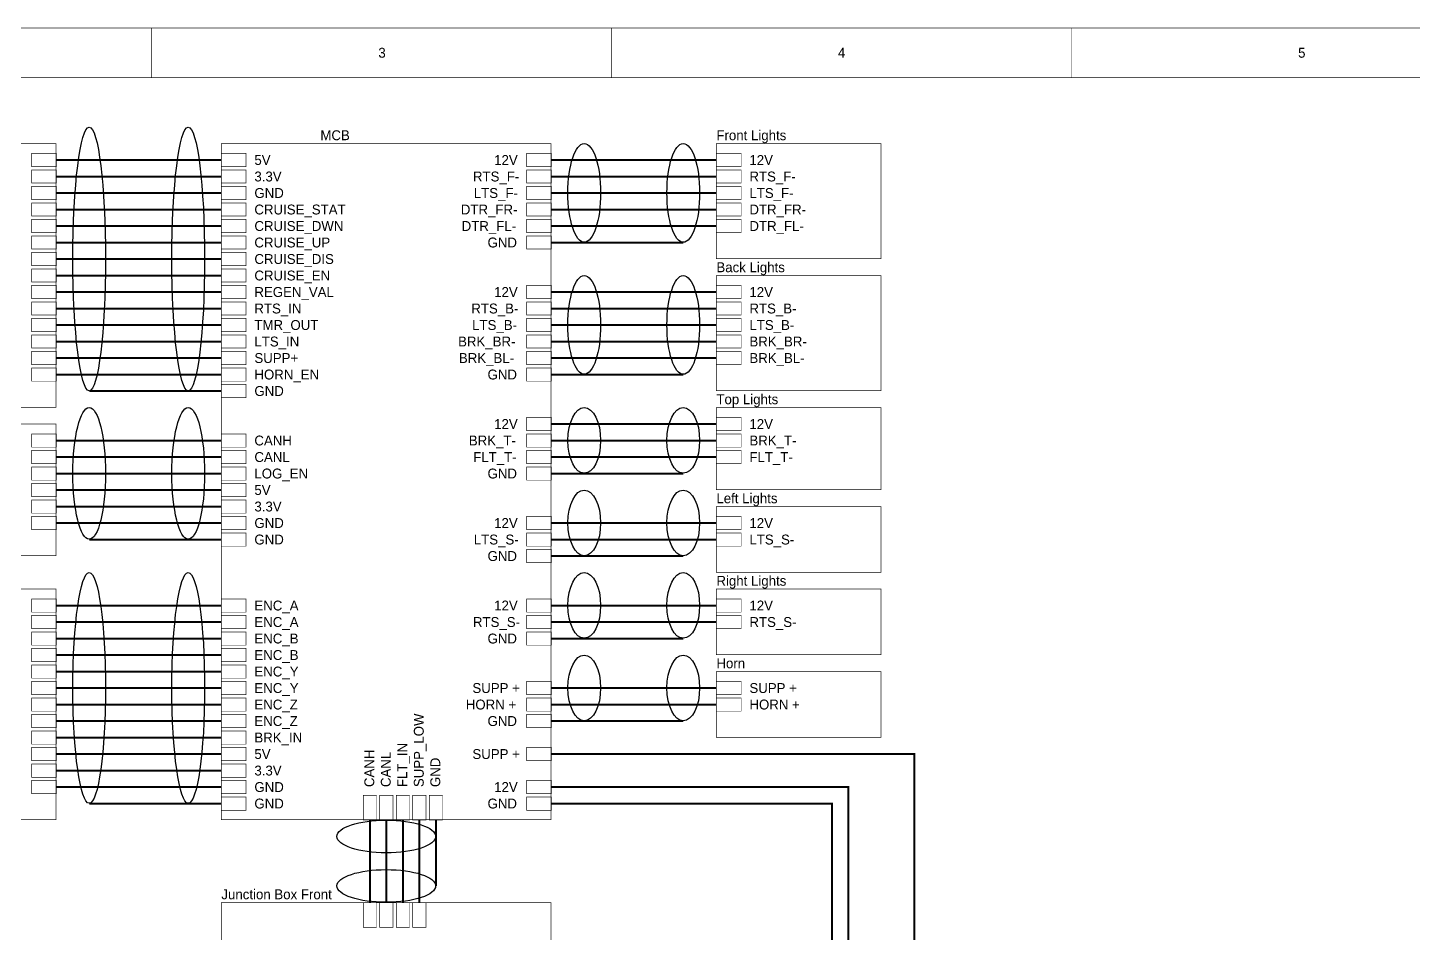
# Model space of a CAD drawing. Header units: millimetres. Extents: x 0 to 22.3, y 0 to 15.7.
# Drawn here: x 4.83 to 13.22, y 10.21 to 15.7 of the extents above; entities that cross this region are included whole.
import ezdxf

# ---------------------------------------------------------------- set-up
doc = ezdxf.new("R2010")
doc.units = ezdxf.units.MM
doc.header["$MEASUREMENT"] = 0
doc.layers.add('Sheet', color=255, linetype='Continuous')

msp = doc.modelspace()

# ---------------------------------------------------------------- linework, layer by layer
at = {"layer": 'Sheet'}
for points, const_width in [([(0, 15.7), (22.2983, 15.7), (22.2983, 0.0017), (0, 0.0017), (0, 15.7)], 0.0039), ([(5.575, 15.4), (5.575, 15.7)], 0.0039), ([(8.3625, 15.4), (8.3625, 15.7)], 0.0039), ([(11.15, 15.4), (11.15, 15.7)], 0.0039), ([(0.3, 15.4), (21.9984, 15.4), (21.9984, 0.3016), (0.3, 0.3016), (0.3, 15.4)], 0.0039), ([(4, 15), (4.9983, 15), (4.9983, 13.4017), (4, 13.4017), (4, 15)], 0.0039), ([(6, 15), (7.9984, 15), (7.9984, 10.9016), (6, 10.9016), (6, 15)], 0.0039), ([(9, 15), (9.9983, 15), (9.9983, 14.3016), (9, 14.3016), (9, 15)], 0.0039), ([(5, 14.9), (6, 14.9)], 0.0118), ([(8, 14.9), (9, 14.9)], 0.0118), ([(5, 14.8), (6, 14.8)], 0.0118), ([(8, 14.8), (9, 14.8)], 0.0118), ([(5, 14.7), (6, 14.7)], 0.0118), ([(8, 14.7), (9, 14.7)], 0.0118), ([(6, 14.6), (5, 14.6)], 0.0118), ([(8, 14.6), (9, 14.6)], 0.0118), ([(6, 14.5), (5, 14.5)], 0.0118), ([(8, 14.5), (9, 14.5)], 0.0118), ([(5, 14.4), (6, 14.4)], 0.0118), ([(8, 14.4), (8.8, 14.4)], 0.0118), ([(6, 14.3), (5, 14.3)], 0.0118), ([(5, 14.2), (6, 14.2)], 0.0118), ([(9, 14.2), (9.9983, 14.2), (9.9983, 13.5017), (9, 13.5017), (9, 14.2)], 0.0039), ([(6, 14.1), (5, 14.1)], 0.0118), ([(9, 14.1), (8, 14.1)], 0.0118), ([(5, 14), (6, 14)], 0.0118), ([(8, 14), (9, 14)], 0.0118), ([(6, 13.9), (5, 13.9)], 0.0118), ([(8, 13.9), (9, 13.9)], 0.0118), ([(5, 13.8), (6, 13.8)], 0.0118), ([(8, 13.8), (9, 13.8)], 0.0118), ([(6, 13.7), (5, 13.7)], 0.0118), ([(8, 13.7), (9, 13.7)], 0.0118), ([(5, 13.6), (6, 13.6)], 0.0118), ([(8, 13.6), (8.8, 13.6)], 0.0118), ([(5.2, 13.5), (6, 13.5)], 0.0118), ([(9, 13.4), (9.9983, 13.4), (9.9983, 12.9017), (9, 12.9017), (9, 13.4)], 0.0039), ([(4, 13.3), (4.9983, 13.3), (4.9983, 12.5017), (4, 12.5017), (4, 13.3)], 0.0039), ([(8, 13.3), (9, 13.3)], 0.0118), ([(5, 13.2), (6, 13.2)], 0.0118), ([(8, 13.2), (9, 13.2)], 0.0118), ([(5, 13.1), (6, 13.1)], 0.0118), ([(9, 13.1), (8, 13.1)], 0.0118), ([(5, 13), (6, 13)], 0.0118), ([(8, 13), (8.8, 13)], 0.0118), ([(5, 12.9), (6, 12.9)], 0.0118), ([(6, 12.8), (5, 12.8)], 0.0118), ([(9, 12.8), (9.9983, 12.8), (9.9983, 12.4016), (9, 12.4016), (9, 12.8)], 0.0039), ([(5, 12.7), (6, 12.7)], 0.0118), ([(9, 12.7), (8, 12.7)], 0.0118), ([(5.2, 12.6), (6, 12.6)], 0.0118), ([(9, 12.6), (8, 12.6)], 0.0118), ([(8, 12.5), (8.8, 12.5)], 0.0118), ([(4, 12.3), (4.9983, 12.3), (4.9983, 10.9016), (4, 10.9016), (4, 12.3)], 0.0039), ([(9, 12.3), (9.9983, 12.3), (9.9983, 11.9017), (9, 11.9017), (9, 12.3)], 0.0039), ([(5, 12.2), (6, 12.2)], 0.0118), ([(8, 12.2), (9, 12.2)], 0.0118), ([(5, 12.1), (6, 12.1)], 0.0118), ([(8, 12.1), (9, 12.1)], 0.0118), ([(6, 12), (5, 12)], 0.0118), ([(8, 12), (8.8, 12)], 0.0118), ([(5, 11.9), (6, 11.9)], 0.0118), ([(6, 11.8), (5, 11.8)], 0.0118), ([(9, 11.8), (9.9983, 11.8), (9.9983, 11.4017), (9, 11.4017), (9, 11.8)], 0.0039), ([(6, 11.7), (5, 11.7)], 0.0118), ([(9, 11.7), (8, 11.7)], 0.0118), ([(5, 11.6), (6, 11.6)], 0.0118), ([(8, 11.6), (9, 11.6)], 0.0118), ([(6, 11.5), (5, 11.5)], 0.0118), ([(8, 11.5), (8.8, 11.5)], 0.0118), ([(5, 11.4), (6, 11.4)], 0.0118), ([(6, 11.3), (5, 11.3)], 0.0118), ([(10.2, 8.3), (10.2, 11.3), (8, 11.3)], 0.0118), ([(5, 11.2), (6, 11.2)], 0.0118), ([(6, 11.1), (5, 11.1)], 0.0118), ([(8, 11.1), (9.8, 11.1), (9.8, 8.3)], 0.0118), ([(5.2, 11), (6, 11)], 0.0118), ([(8, 11), (9.7, 11), (9.7, 8.3)], 0.0118), ([(6.9, 10.9), (6.9, 10.4)], 0.0118), ([(7, 10.4), (7, 10.9)], 0.0118), ([(7.1, 10.9), (7.1, 10.4)], 0.0118), ([(7.2, 10.4), (7.2, 10.9)], 0.0118), ([(7.3, 10.5), (7.3, 10.9)], 0.0118), ([(6, 10.4), (7.9984, 10.4), (7.9984, 9.0016), (6, 9.0016), (6, 10.4)], 0.0039)]:
    msp.add_lwpolyline(points, dxfattribs=dict(at, const_width=const_width))
at = {"layer": 'Sheet', "const_width": 0.0039}
for points in [[(5, 14.86), (4.85, 14.86), (4.85, 14.94), (5, 14.94), (5, 14.86)], [(5, 14.94), (5, 14.86), (4.85, 14.86), (4.85, 14.94), (5, 14.94)], [(6.15, 14.86), (6, 14.86), (6, 14.94), (6.15, 14.94), (6.15, 14.86)], [(6.15, 14.94), (6.15, 14.86), (6, 14.86), (6, 14.94), (6.15, 14.94)], [(8, 14.86), (7.85, 14.86), (7.85, 14.94), (8, 14.94), (8, 14.86)], [(8, 14.94), (8, 14.86), (7.85, 14.86), (7.85, 14.94), (8, 14.94)], [(9.15, 14.86), (9, 14.86), (9, 14.94), (9.15, 14.94), (9.15, 14.86)], [(9.15, 14.94), (9.15, 14.86), (9, 14.86), (9, 14.94), (9.15, 14.94)], [(5, 14.76), (4.85, 14.76), (4.85, 14.84), (5, 14.84), (5, 14.76)], [(5, 14.84), (5, 14.76), (4.85, 14.76), (4.85, 14.84), (5, 14.84)], [(6.15, 14.76), (6, 14.76), (6, 14.84), (6.15, 14.84), (6.15, 14.76)], [(6.15, 14.84), (6.15, 14.76), (6, 14.76), (6, 14.84), (6.15, 14.84)], [(8, 14.76), (7.85, 14.76), (7.85, 14.84), (8, 14.84), (8, 14.76)], [(8, 14.84), (8, 14.76), (7.85, 14.76), (7.85, 14.84), (8, 14.84)], [(9.15, 14.76), (9, 14.76), (9, 14.84), (9.15, 14.84), (9.15, 14.76)], [(9.15, 14.84), (9.15, 14.76), (9, 14.76), (9, 14.84), (9.15, 14.84)], [(5, 14.66), (4.85, 14.66), (4.85, 14.74), (5, 14.74), (5, 14.66)], [(5, 14.74), (5, 14.66), (4.85, 14.66), (4.85, 14.74), (5, 14.74)], [(6.15, 14.66), (6, 14.66), (6, 14.74), (6.15, 14.74), (6.15, 14.66)], [(6.15, 14.74), (6.15, 14.66), (6, 14.66), (6, 14.74), (6.15, 14.74)], [(8, 14.66), (7.85, 14.66), (7.85, 14.74), (8, 14.74), (8, 14.66)], [(8, 14.74), (8, 14.66), (7.85, 14.66), (7.85, 14.74), (8, 14.74)], [(9.15, 14.66), (9, 14.66), (9, 14.74), (9.15, 14.74), (9.15, 14.66)], [(9.15, 14.74), (9.15, 14.66), (9, 14.66), (9, 14.74), (9.15, 14.74)], [(5, 14.56), (4.85, 14.56), (4.85, 14.64), (5, 14.64), (5, 14.56)], [(5, 14.64), (5, 14.56), (4.85, 14.56), (4.85, 14.64), (5, 14.64)], [(6.15, 14.56), (6, 14.56), (6, 14.64), (6.15, 14.64), (6.15, 14.56)], [(6.15, 14.64), (6.15, 14.56), (6, 14.56), (6, 14.64), (6.15, 14.64)], [(8, 14.56), (7.85, 14.56), (7.85, 14.64), (8, 14.64), (8, 14.56)], [(8, 14.64), (8, 14.56), (7.85, 14.56), (7.85, 14.64), (8, 14.64)], [(9.15, 14.56), (9, 14.56), (9, 14.64), (9.15, 14.64), (9.15, 14.56)], [(9.15, 14.64), (9.15, 14.56), (9, 14.56), (9, 14.64), (9.15, 14.64)], [(5, 14.46), (4.85, 14.46), (4.85, 14.54), (5, 14.54), (5, 14.46)], [(5, 14.54), (5, 14.46), (4.85, 14.46), (4.85, 14.54), (5, 14.54)], [(6.15, 14.46), (6, 14.46), (6, 14.54), (6.15, 14.54), (6.15, 14.46)], [(6.15, 14.54), (6.15, 14.46), (6, 14.46), (6, 14.54), (6.15, 14.54)], [(8, 14.46), (7.85, 14.46), (7.85, 14.54), (8, 14.54), (8, 14.46)], [(8, 14.54), (8, 14.46), (7.85, 14.46), (7.85, 14.54), (8, 14.54)], [(9.15, 14.46), (9, 14.46), (9, 14.54), (9.15, 14.54), (9.15, 14.46)], [(9.15, 14.54), (9.15, 14.46), (9, 14.46), (9, 14.54), (9.15, 14.54)], [(5, 14.36), (4.85, 14.36), (4.85, 14.44), (5, 14.44), (5, 14.36)], [(5, 14.44), (5, 14.36), (4.85, 14.36), (4.85, 14.44), (5, 14.44)], [(6.15, 14.36), (6, 14.36), (6, 14.44), (6.15, 14.44), (6.15, 14.36)], [(6.15, 14.44), (6.15, 14.36), (6, 14.36), (6, 14.44), (6.15, 14.44)], [(8, 14.36), (7.85, 14.36), (7.85, 14.44), (8, 14.44), (8, 14.36)], [(8, 14.44), (8, 14.36), (7.85, 14.36), (7.85, 14.44), (8, 14.44)], [(5, 14.26), (4.85, 14.26), (4.85, 14.34), (5, 14.34), (5, 14.26)], [(5, 14.34), (5, 14.26), (4.85, 14.26), (4.85, 14.34), (5, 14.34)], [(6.15, 14.26), (6, 14.26), (6, 14.34), (6.15, 14.34), (6.15, 14.26)], [(6.15, 14.34), (6.15, 14.26), (6, 14.26), (6, 14.34), (6.15, 14.34)], [(5, 14.16), (4.85, 14.16), (4.85, 14.24), (5, 14.24), (5, 14.16)], [(5, 14.24), (5, 14.16), (4.85, 14.16), (4.85, 14.24), (5, 14.24)], [(6.15, 14.16), (6, 14.16), (6, 14.24), (6.15, 14.24), (6.15, 14.16)], [(6.15, 14.24), (6.15, 14.16), (6, 14.16), (6, 14.24), (6.15, 14.24)], [(5, 14.06), (4.85, 14.06), (4.85, 14.14), (5, 14.14), (5, 14.06)], [(5, 14.14), (5, 14.06), (4.85, 14.06), (4.85, 14.14), (5, 14.14)], [(6.15, 14.06), (6, 14.06), (6, 14.14), (6.15, 14.14), (6.15, 14.06)], [(6.15, 14.14), (6.15, 14.06), (6, 14.06), (6, 14.14), (6.15, 14.14)], [(8, 14.06), (7.85, 14.06), (7.85, 14.14), (8, 14.14), (8, 14.06)], [(8, 14.14), (8, 14.06), (7.85, 14.06), (7.85, 14.14), (8, 14.14)], [(9.15, 14.06), (9, 14.06), (9, 14.14), (9.15, 14.14), (9.15, 14.06)], [(9.15, 14.14), (9.15, 14.06), (9, 14.06), (9, 14.14), (9.15, 14.14)], [(5, 13.96), (4.85, 13.96), (4.85, 14.04), (5, 14.04), (5, 13.96)], [(5, 14.04), (5, 13.96), (4.85, 13.96), (4.85, 14.04), (5, 14.04)], [(6.15, 13.96), (6, 13.96), (6, 14.04), (6.15, 14.04), (6.15, 13.96)], [(6.15, 14.04), (6.15, 13.96), (6, 13.96), (6, 14.04), (6.15, 14.04)], [(8, 13.96), (7.85, 13.96), (7.85, 14.04), (8, 14.04), (8, 13.96)], [(8, 14.04), (8, 13.96), (7.85, 13.96), (7.85, 14.04), (8, 14.04)], [(9.15, 13.96), (9, 13.96), (9, 14.04), (9.15, 14.04), (9.15, 13.96)], [(9.15, 14.04), (9.15, 13.96), (9, 13.96), (9, 14.04), (9.15, 14.04)], [(5, 13.86), (4.85, 13.86), (4.85, 13.94), (5, 13.94), (5, 13.86)], [(5, 13.94), (5, 13.86), (4.85, 13.86), (4.85, 13.94), (5, 13.94)], [(6.15, 13.86), (6, 13.86), (6, 13.94), (6.15, 13.94), (6.15, 13.86)], [(6.15, 13.94), (6.15, 13.86), (6, 13.86), (6, 13.94), (6.15, 13.94)], [(8, 13.86), (7.85, 13.86), (7.85, 13.94), (8, 13.94), (8, 13.86)], [(8, 13.94), (8, 13.86), (7.85, 13.86), (7.85, 13.94), (8, 13.94)], [(9.15, 13.86), (9, 13.86), (9, 13.94), (9.15, 13.94), (9.15, 13.86)], [(9.15, 13.94), (9.15, 13.86), (9, 13.86), (9, 13.94), (9.15, 13.94)], [(5, 13.76), (4.85, 13.76), (4.85, 13.84), (5, 13.84), (5, 13.76)], [(5, 13.84), (5, 13.76), (4.85, 13.76), (4.85, 13.84), (5, 13.84)], [(6.15, 13.76), (6, 13.76), (6, 13.84), (6.15, 13.84), (6.15, 13.76)], [(6.15, 13.84), (6.15, 13.76), (6, 13.76), (6, 13.84), (6.15, 13.84)], [(8, 13.76), (7.85, 13.76), (7.85, 13.84), (8, 13.84), (8, 13.76)], [(8, 13.84), (8, 13.76), (7.85, 13.76), (7.85, 13.84), (8, 13.84)], [(9.15, 13.76), (9, 13.76), (9, 13.84), (9.15, 13.84), (9.15, 13.76)], [(9.15, 13.84), (9.15, 13.76), (9, 13.76), (9, 13.84), (9.15, 13.84)], [(5, 13.66), (4.85, 13.66), (4.85, 13.74), (5, 13.74), (5, 13.66)], [(5, 13.74), (5, 13.66), (4.85, 13.66), (4.85, 13.74), (5, 13.74)], [(6.15, 13.66), (6, 13.66), (6, 13.74), (6.15, 13.74), (6.15, 13.66)], [(6.15, 13.74), (6.15, 13.66), (6, 13.66), (6, 13.74), (6.15, 13.74)], [(8, 13.66), (7.85, 13.66), (7.85, 13.74), (8, 13.74), (8, 13.66)], [(8, 13.74), (8, 13.66), (7.85, 13.66), (7.85, 13.74), (8, 13.74)], [(9.15, 13.66), (9, 13.66), (9, 13.74), (9.15, 13.74), (9.15, 13.66)], [(9.15, 13.74), (9.15, 13.66), (9, 13.66), (9, 13.74), (9.15, 13.74)], [(5, 13.56), (4.85, 13.56), (4.85, 13.64), (5, 13.64), (5, 13.56)], [(5, 13.64), (5, 13.56), (4.85, 13.56), (4.85, 13.64), (5, 13.64)], [(6.15, 13.56), (6, 13.56), (6, 13.64), (6.15, 13.64), (6.15, 13.56)], [(6.15, 13.64), (6.15, 13.56), (6, 13.56), (6, 13.64), (6.15, 13.64)], [(8, 13.56), (7.85, 13.56), (7.85, 13.64), (8, 13.64), (8, 13.56)], [(8, 13.64), (8, 13.56), (7.85, 13.56), (7.85, 13.64), (8, 13.64)], [(6.15, 13.46), (6, 13.46), (6, 13.54), (6.15, 13.54), (6.15, 13.46)], [(6.15, 13.54), (6.15, 13.46), (6, 13.46), (6, 13.54), (6.15, 13.54)], [(8, 13.26), (7.85, 13.26), (7.85, 13.34), (8, 13.34), (8, 13.26)], [(8, 13.34), (8, 13.26), (7.85, 13.26), (7.85, 13.34), (8, 13.34)], [(9.15, 13.26), (9, 13.26), (9, 13.34), (9.15, 13.34), (9.15, 13.26)], [(9.15, 13.34), (9.15, 13.26), (9, 13.26), (9, 13.34), (9.15, 13.34)], [(5, 13.16), (4.85, 13.16), (4.85, 13.24), (5, 13.24), (5, 13.16)], [(5, 13.24), (5, 13.16), (4.85, 13.16), (4.85, 13.24), (5, 13.24)], [(6.15, 13.16), (6, 13.16), (6, 13.24), (6.15, 13.24), (6.15, 13.16)], [(6.15, 13.24), (6.15, 13.16), (6, 13.16), (6, 13.24), (6.15, 13.24)], [(8, 13.16), (7.85, 13.16), (7.85, 13.24), (8, 13.24), (8, 13.16)], [(8, 13.24), (8, 13.16), (7.85, 13.16), (7.85, 13.24), (8, 13.24)], [(9.15, 13.16), (9, 13.16), (9, 13.24), (9.15, 13.24), (9.15, 13.16)], [(9.15, 13.24), (9.15, 13.16), (9, 13.16), (9, 13.24), (9.15, 13.24)], [(5, 13.06), (4.85, 13.06), (4.85, 13.14), (5, 13.14), (5, 13.06)], [(5, 13.14), (5, 13.06), (4.85, 13.06), (4.85, 13.14), (5, 13.14)], [(6.15, 13.06), (6, 13.06), (6, 13.14), (6.15, 13.14), (6.15, 13.06)], [(6.15, 13.14), (6.15, 13.06), (6, 13.06), (6, 13.14), (6.15, 13.14)], [(8, 13.06), (7.85, 13.06), (7.85, 13.14), (8, 13.14), (8, 13.06)], [(8, 13.14), (8, 13.06), (7.85, 13.06), (7.85, 13.14), (8, 13.14)], [(9.15, 13.06), (9, 13.06), (9, 13.14), (9.15, 13.14), (9.15, 13.06)], [(9.15, 13.14), (9.15, 13.06), (9, 13.06), (9, 13.14), (9.15, 13.14)], [(5, 12.96), (4.85, 12.96), (4.85, 13.04), (5, 13.04), (5, 12.96)], [(5, 13.04), (5, 12.96), (4.85, 12.96), (4.85, 13.04), (5, 13.04)], [(6.15, 12.96), (6, 12.96), (6, 13.04), (6.15, 13.04), (6.15, 12.96)], [(6.15, 13.04), (6.15, 12.96), (6, 12.96), (6, 13.04), (6.15, 13.04)], [(8, 12.96), (7.85, 12.96), (7.85, 13.04), (8, 13.04), (8, 12.96)], [(8, 13.04), (8, 12.96), (7.85, 12.96), (7.85, 13.04), (8, 13.04)], [(5, 12.86), (4.85, 12.86), (4.85, 12.94), (5, 12.94), (5, 12.86)], [(5, 12.94), (5, 12.86), (4.85, 12.86), (4.85, 12.94), (5, 12.94)], [(6.15, 12.86), (6, 12.86), (6, 12.94), (6.15, 12.94), (6.15, 12.86)], [(6.15, 12.94), (6.15, 12.86), (6, 12.86), (6, 12.94), (6.15, 12.94)], [(5, 12.76), (4.85, 12.76), (4.85, 12.84), (5, 12.84), (5, 12.76)], [(5, 12.84), (5, 12.76), (4.85, 12.76), (4.85, 12.84), (5, 12.84)], [(6.15, 12.76), (6, 12.76), (6, 12.84), (6.15, 12.84), (6.15, 12.76)], [(6.15, 12.84), (6.15, 12.76), (6, 12.76), (6, 12.84), (6.15, 12.84)], [(5, 12.66), (4.85, 12.66), (4.85, 12.74), (5, 12.74), (5, 12.66)], [(5, 12.74), (5, 12.66), (4.85, 12.66), (4.85, 12.74), (5, 12.74)], [(6.15, 12.66), (6, 12.66), (6, 12.74), (6.15, 12.74), (6.15, 12.66)], [(6.15, 12.74), (6.15, 12.66), (6, 12.66), (6, 12.74), (6.15, 12.74)], [(8, 12.66), (7.85, 12.66), (7.85, 12.74), (8, 12.74), (8, 12.66)], [(8, 12.74), (8, 12.66), (7.85, 12.66), (7.85, 12.74), (8, 12.74)], [(9.15, 12.66), (9, 12.66), (9, 12.74), (9.15, 12.74), (9.15, 12.66)], [(9.15, 12.74), (9.15, 12.66), (9, 12.66), (9, 12.74), (9.15, 12.74)], [(6.15, 12.56), (6, 12.56), (6, 12.64), (6.15, 12.64), (6.15, 12.56)], [(6.15, 12.64), (6.15, 12.56), (6, 12.56), (6, 12.64), (6.15, 12.64)], [(8, 12.56), (7.85, 12.56), (7.85, 12.64), (8, 12.64), (8, 12.56)], [(8, 12.64), (8, 12.56), (7.85, 12.56), (7.85, 12.64), (8, 12.64)], [(9.15, 12.56), (9, 12.56), (9, 12.64), (9.15, 12.64), (9.15, 12.56)], [(9.15, 12.64), (9.15, 12.56), (9, 12.56), (9, 12.64), (9.15, 12.64)], [(8, 12.46), (7.85, 12.46), (7.85, 12.54), (8, 12.54), (8, 12.46)], [(8, 12.54), (8, 12.46), (7.85, 12.46), (7.85, 12.54), (8, 12.54)], [(5, 12.16), (4.85, 12.16), (4.85, 12.24), (5, 12.24), (5, 12.16)], [(5, 12.24), (5, 12.16), (4.85, 12.16), (4.85, 12.24), (5, 12.24)], [(6.15, 12.16), (6, 12.16), (6, 12.24), (6.15, 12.24), (6.15, 12.16)], [(6.15, 12.24), (6.15, 12.16), (6, 12.16), (6, 12.24), (6.15, 12.24)], [(8, 12.16), (7.85, 12.16), (7.85, 12.24), (8, 12.24), (8, 12.16)], [(8, 12.24), (8, 12.16), (7.85, 12.16), (7.85, 12.24), (8, 12.24)], [(9.15, 12.16), (9, 12.16), (9, 12.24), (9.15, 12.24), (9.15, 12.16)], [(9.15, 12.24), (9.15, 12.16), (9, 12.16), (9, 12.24), (9.15, 12.24)], [(5, 12.06), (4.85, 12.06), (4.85, 12.14), (5, 12.14), (5, 12.06)], [(5, 12.14), (5, 12.06), (4.85, 12.06), (4.85, 12.14), (5, 12.14)], [(6.15, 12.06), (6, 12.06), (6, 12.14), (6.15, 12.14), (6.15, 12.06)], [(6.15, 12.14), (6.15, 12.06), (6, 12.06), (6, 12.14), (6.15, 12.14)], [(8, 12.06), (7.85, 12.06), (7.85, 12.14), (8, 12.14), (8, 12.06)], [(8, 12.14), (8, 12.06), (7.85, 12.06), (7.85, 12.14), (8, 12.14)], [(9.15, 12.06), (9, 12.06), (9, 12.14), (9.15, 12.14), (9.15, 12.06)], [(9.15, 12.14), (9.15, 12.06), (9, 12.06), (9, 12.14), (9.15, 12.14)], [(5, 11.96), (4.85, 11.96), (4.85, 12.04), (5, 12.04), (5, 11.96)], [(5, 12.04), (5, 11.96), (4.85, 11.96), (4.85, 12.04), (5, 12.04)], [(6.15, 11.96), (6, 11.96), (6, 12.04), (6.15, 12.04), (6.15, 11.96)], [(6.15, 12.04), (6.15, 11.96), (6, 11.96), (6, 12.04), (6.15, 12.04)], [(8, 11.96), (7.85, 11.96), (7.85, 12.04), (8, 12.04), (8, 11.96)], [(8, 12.04), (8, 11.96), (7.85, 11.96), (7.85, 12.04), (8, 12.04)], [(5, 11.86), (4.85, 11.86), (4.85, 11.94), (5, 11.94), (5, 11.86)], [(5, 11.94), (5, 11.86), (4.85, 11.86), (4.85, 11.94), (5, 11.94)], [(6.15, 11.86), (6, 11.86), (6, 11.94), (6.15, 11.94), (6.15, 11.86)], [(6.15, 11.94), (6.15, 11.86), (6, 11.86), (6, 11.94), (6.15, 11.94)], [(5, 11.76), (4.85, 11.76), (4.85, 11.84), (5, 11.84), (5, 11.76)], [(5, 11.84), (5, 11.76), (4.85, 11.76), (4.85, 11.84), (5, 11.84)], [(6.15, 11.76), (6, 11.76), (6, 11.84), (6.15, 11.84), (6.15, 11.76)], [(6.15, 11.84), (6.15, 11.76), (6, 11.76), (6, 11.84), (6.15, 11.84)], [(5, 11.66), (4.85, 11.66), (4.85, 11.74), (5, 11.74), (5, 11.66)], [(5, 11.74), (5, 11.66), (4.85, 11.66), (4.85, 11.74), (5, 11.74)], [(6.15, 11.66), (6, 11.66), (6, 11.74), (6.15, 11.74), (6.15, 11.66)], [(6.15, 11.74), (6.15, 11.66), (6, 11.66), (6, 11.74), (6.15, 11.74)], [(8, 11.66), (7.85, 11.66), (7.85, 11.74), (8, 11.74), (8, 11.66)], [(8, 11.74), (8, 11.66), (7.85, 11.66), (7.85, 11.74), (8, 11.74)], [(9.15, 11.66), (9, 11.66), (9, 11.74), (9.15, 11.74), (9.15, 11.66)], [(9.15, 11.74), (9.15, 11.66), (9, 11.66), (9, 11.74), (9.15, 11.74)], [(5, 11.56), (4.85, 11.56), (4.85, 11.64), (5, 11.64), (5, 11.56)], [(5, 11.64), (5, 11.56), (4.85, 11.56), (4.85, 11.64), (5, 11.64)], [(6.15, 11.56), (6, 11.56), (6, 11.64), (6.15, 11.64), (6.15, 11.56)], [(6.15, 11.64), (6.15, 11.56), (6, 11.56), (6, 11.64), (6.15, 11.64)], [(8, 11.56), (7.85, 11.56), (7.85, 11.64), (8, 11.64), (8, 11.56)], [(8, 11.64), (8, 11.56), (7.85, 11.56), (7.85, 11.64), (8, 11.64)], [(9.15, 11.56), (9, 11.56), (9, 11.64), (9.15, 11.64), (9.15, 11.56)], [(9.15, 11.64), (9.15, 11.56), (9, 11.56), (9, 11.64), (9.15, 11.64)], [(5, 11.46), (4.85, 11.46), (4.85, 11.54), (5, 11.54), (5, 11.46)], [(5, 11.54), (5, 11.46), (4.85, 11.46), (4.85, 11.54), (5, 11.54)], [(6.15, 11.46), (6, 11.46), (6, 11.54), (6.15, 11.54), (6.15, 11.46)], [(6.15, 11.54), (6.15, 11.46), (6, 11.46), (6, 11.54), (6.15, 11.54)], [(8, 11.46), (7.85, 11.46), (7.85, 11.54), (8, 11.54), (8, 11.46)], [(8, 11.54), (8, 11.46), (7.85, 11.46), (7.85, 11.54), (8, 11.54)], [(5, 11.36), (4.85, 11.36), (4.85, 11.44), (5, 11.44), (5, 11.36)], [(5, 11.44), (5, 11.36), (4.85, 11.36), (4.85, 11.44), (5, 11.44)], [(6.15, 11.36), (6, 11.36), (6, 11.44), (6.15, 11.44), (6.15, 11.36)], [(6.15, 11.44), (6.15, 11.36), (6, 11.36), (6, 11.44), (6.15, 11.44)], [(5, 11.26), (4.85, 11.26), (4.85, 11.34), (5, 11.34), (5, 11.26)], [(5, 11.34), (5, 11.26), (4.85, 11.26), (4.85, 11.34), (5, 11.34)], [(6.15, 11.26), (6, 11.26), (6, 11.34), (6.15, 11.34), (6.15, 11.26)], [(6.15, 11.34), (6.15, 11.26), (6, 11.26), (6, 11.34), (6.15, 11.34)], [(8, 11.26), (7.85, 11.26), (7.85, 11.34), (8, 11.34), (8, 11.26)], [(8, 11.34), (8, 11.26), (7.85, 11.26), (7.85, 11.34), (8, 11.34)], [(5, 11.16), (4.85, 11.16), (4.85, 11.24), (5, 11.24), (5, 11.16)], [(5, 11.24), (5, 11.16), (4.85, 11.16), (4.85, 11.24), (5, 11.24)], [(6.15, 11.16), (6, 11.16), (6, 11.24), (6.15, 11.24), (6.15, 11.16)], [(6.15, 11.24), (6.15, 11.16), (6, 11.16), (6, 11.24), (6.15, 11.24)], [(5, 11.06), (4.85, 11.06), (4.85, 11.14), (5, 11.14), (5, 11.06)], [(5, 11.14), (5, 11.06), (4.85, 11.06), (4.85, 11.14), (5, 11.14)], [(6.15, 11.06), (6, 11.06), (6, 11.14), (6.15, 11.14), (6.15, 11.06)], [(6.15, 11.14), (6.15, 11.06), (6, 11.06), (6, 11.14), (6.15, 11.14)], [(8, 11.06), (7.85, 11.06), (7.85, 11.14), (8, 11.14), (8, 11.06)], [(8, 11.14), (8, 11.06), (7.85, 11.06), (7.85, 11.14), (8, 11.14)], [(6.15, 10.96), (6, 10.96), (6, 11.04), (6.15, 11.04), (6.15, 10.96)], [(6.15, 11.04), (6.15, 10.96), (6, 10.96), (6, 11.04), (6.15, 11.04)], [(6.94, 10.9), (6.86, 10.9), (6.86, 11.05), (6.94, 11.05), (6.94, 10.9)], [(6.86, 11.05), (6.94, 11.05), (6.94, 10.9), (6.86, 10.9), (6.86, 11.05)], [(7.04, 10.9), (6.96, 10.9), (6.96, 11.05), (7.04, 11.05), (7.04, 10.9)], [(6.96, 11.05), (7.04, 11.05), (7.04, 10.9), (6.96, 10.9), (6.96, 11.05)], [(7.14, 10.9), (7.06, 10.9), (7.06, 11.05), (7.14, 11.05), (7.14, 10.9)], [(7.06, 11.05), (7.14, 11.05), (7.14, 10.9), (7.06, 10.9), (7.06, 11.05)], [(7.24, 10.9), (7.16, 10.9), (7.16, 11.05), (7.24, 11.05), (7.24, 10.9)], [(7.16, 11.05), (7.24, 11.05), (7.24, 10.9), (7.16, 10.9), (7.16, 11.05)], [(7.34, 10.9), (7.26, 10.9), (7.26, 11.05), (7.34, 11.05), (7.34, 10.9)], [(7.26, 11.05), (7.34, 11.05), (7.34, 10.9), (7.26, 10.9), (7.26, 11.05)], [(8, 10.96), (7.85, 10.96), (7.85, 11.04), (8, 11.04), (8, 10.96)], [(8, 11.04), (8, 10.96), (7.85, 10.96), (7.85, 11.04), (8, 11.04)], [(6.94, 10.25), (6.86, 10.25), (6.86, 10.4), (6.94, 10.4), (6.94, 10.25)], [(6.86, 10.4), (6.94, 10.4), (6.94, 10.25), (6.86, 10.25), (6.86, 10.4)], [(7.04, 10.25), (6.96, 10.25), (6.96, 10.4), (7.04, 10.4), (7.04, 10.25)], [(6.96, 10.4), (7.04, 10.4), (7.04, 10.25), (6.96, 10.25), (6.96, 10.4)], [(7.14, 10.25), (7.06, 10.25), (7.06, 10.4), (7.14, 10.4), (7.14, 10.25)], [(7.06, 10.4), (7.14, 10.4), (7.14, 10.25), (7.06, 10.25), (7.06, 10.4)], [(7.24, 10.25), (7.16, 10.25), (7.16, 10.4), (7.24, 10.4), (7.24, 10.25)], [(7.16, 10.4), (7.24, 10.4), (7.24, 10.25), (7.16, 10.25), (7.16, 10.4)]]:
    msp.add_lwpolyline(points, close=True, dxfattribs=at)
at = {"layer": 'Sheet'}
for centre, major_axis, ratio in [((5.1991, 14.3008), (0, 0.7991), 0.124101), ((5.7992, 14.3008), (0, 0.7991), 0.124101), ((8.1992, 14.7009), (0, 0.2992), 0.331491), ((8.7992, 14.7009), (0, 0.2992), 0.331491), ((8.1992, 13.9008), (0, 0.2992), 0.331491), ((8.7992, 13.9008), (0, 0.2992), 0.331491), ((5.1991, 13.0008), (0, 0.3992), 0.248444), ((5.7992, 13.0008), (0, 0.3992), 0.248445), ((8.1992, 13.2008), (0, 0.1992), 0.497931), ((8.7992, 13.2008), (0, 0.1992), 0.497931), ((8.1992, 12.7008), (0, 0.1992), 0.497931), ((8.7992, 12.7008), (0, 0.1992), 0.497931), ((5.1991, 11.7008), (0, 0.6991), 0.141852), ((5.7992, 11.7008), (0, 0.6991), 0.141852), ((8.1992, 12.2008), (0, 0.1991), 0.498061), ((8.7992, 12.2008), (0, 0.1991), 0.498061), ((8.1992, 11.7008), (0, 0.1992), 0.497931), ((8.7992, 11.7008), (0, 0.1992), 0.497931), ((6.9992, 10.8008), (0.2992, 0), 0.331456), ((6.9992, 10.5008), (0.2992, 0), 0.331456)]:
    msp.add_ellipse(centre, major_axis=major_axis, ratio=ratio, dxfattribs=at)

# ---------------------------------------------------------------- texts
for s, p in [('3', (6.9512, 15.5201)), ('4', (9.7362, 15.5201)), ('5', (12.5254, 15.5201)), ('MCB', (6.6, 15.0202)), ('Front Lights', (9, 15.0202)), ('5V', (6.2, 14.8702)), ('12V', (7.6531, 14.8702)), ('12V', (9.2, 14.8702)), ('3.3V', (6.2, 14.7702)), ('RTS_F-', (7.5245, 14.7702)), ('RTS_F-', (9.2, 14.7702)), ('GND', (6.2, 14.6702)), ('LTS_F-', (7.5296, 14.6702)), ('LTS_F-', (9.2, 14.6702)), ('CRUISE_STAT', (6.2, 14.5702)), ('DTR_FR-', (7.4511, 14.5702)), ('DTR_FR-', (9.2, 14.5702)), ('CRUISE_DWN', (6.2, 14.4702)), ('DTR_FL-', (7.4561, 14.4702)), ('DTR_FL-', (9.2, 14.4702)), ('CRUISE_UP', (6.2, 14.3702)), ('GND', (7.613, 14.3702)), ('CRUISE_DIS', (6.2, 14.2702)), ('Back Lights', (9, 14.2202)), ('CRUISE_EN', (6.2, 14.1702)), ('REGEN_VAL', (6.2, 14.0702)), ('12V', (7.6531, 14.0702)), ('12V', (9.2, 14.0702)), ('RTS_IN', (6.2, 13.9702)), ('RTS_B-', (7.5145, 13.9702)), ('RTS_B-', (9.2, 13.9702)), ('TMR_OUT', (6.2, 13.8702)), ('LTS_B-', (7.5195, 13.8702)), ('LTS_B-', (9.2, 13.8702)), ('LTS_IN', (6.2, 13.7702)), ('BRK_BR-', (7.4344, 13.7702)), ('BRK_BR-', (9.2, 13.7702)), ('SUPP+', (6.2, 13.6702)), ('BRK_BL-', (7.4394, 13.6702)), ('BRK_BL-', (9.2, 13.6702)), ('HORN_EN', (6.2, 13.5702)), ('GND', (7.613, 13.5702)), ('GND', (6.2, 13.4702)), ('Top Lights', (9, 13.4202)), ('12V', (7.6531, 13.2702)), ('12V', (9.2, 13.2702)), ('CANH', (6.2, 13.1702)), ('BRK_T-', (7.4995, 13.1702)), ('BRK_T-', (9.2, 13.1702)), ('CANL', (6.2, 13.0702)), ('FLT_T-', (7.5262, 13.0702)), ('FLT_T-', (9.2, 13.0702)), ('LOG_EN', (6.2, 12.9702)), ('GND', (7.613, 12.9702)), ('5V', (6.2, 12.8702)), ('Left Lights', (9, 12.8202)), ('3.3V', (6.2, 12.7702)), ('GND', (6.2, 12.6702)), ('12V', (7.6531, 12.6702)), ('12V', (9.2, 12.6702)), ('GND', (6.2, 12.5702)), ('LTS_S-', (7.5296, 12.5702)), ('LTS_S-', (9.2, 12.5702)), ('GND', (7.613, 12.4702)), ('Right Lights', (9, 12.3202)), ('ENC_A', (6.2, 12.1702)), ('12V', (7.6531, 12.1702)), ('12V', (9.2, 12.1702)), ('ENC_A', (6.2, 12.0702)), ('RTS_S-', (7.5245, 12.0702)), ('RTS_S-', (9.2, 12.0702)), ('ENC_B', (6.2, 11.9702)), ('GND', (7.613, 11.9702)), ('ENC_B', (6.2, 11.8702)), ('Horn', (9, 11.8202)), ('ENC_Y', (6.2, 11.7702)), ('ENC_Y', (6.2, 11.6702)), ('SUPP +', (7.5212, 11.6702)), ('SUPP +', (9.2, 11.6702)), ('ENC_Z', (6.2, 11.5702)), ('HORN +', (7.4811, 11.5702)), ('HORN +', (9.2, 11.5702)), ('ENC_Z', (6.2, 11.4702)), ('GND', (7.613, 11.4702)), ('BRK_IN', (6.2, 11.3702)), ('5V', (6.2, 11.2702)), ('SUPP +', (7.5212, 11.2702)), ('3.3V', (6.2, 11.1702)), ('GND', (6.2, 11.0702)), ('12V', (7.6531, 11.0702)), ('GND', (6.2, 10.9702)), ('GND', (7.613, 10.9702)), ('Junction Box Front', (6, 10.4202))]:
    msp.add_text(s, height=0.06, dxfattribs=at).set_placement(p)
for s, p in [('SUPP_LOW', (7.2263, 11.1)), ('FLT_IN', (7.1263, 11.1)), ('CANH', (6.9263, 11.1)), ('CANL', (7.0263, 11.1)), ('GND', (7.3263, 11.1))]:
    msp.add_text(s, height=0.06, rotation=90, dxfattribs=at).set_placement(p)

doc.saveas('drawing.dxf')
